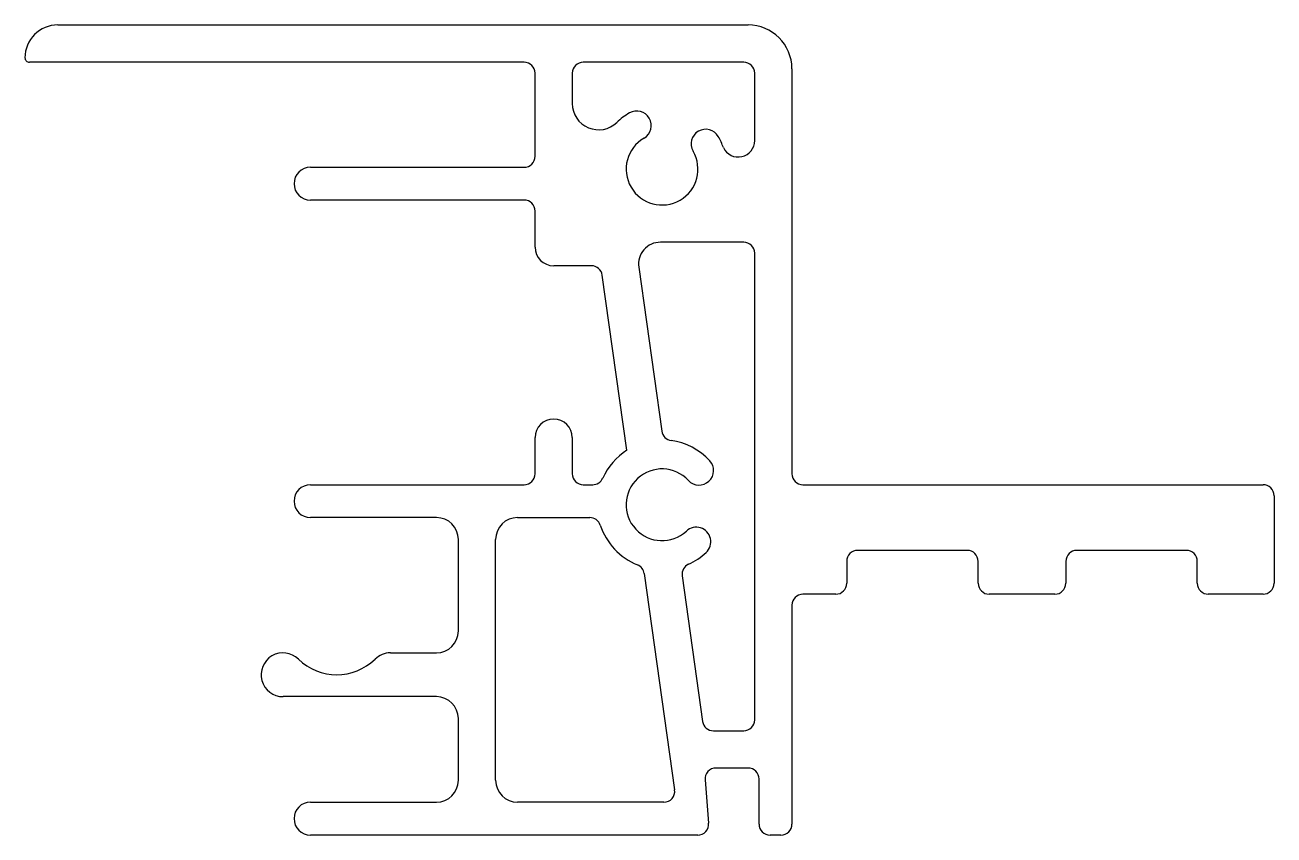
# Model space of a CAD drawing. Extents: x 630 to 687, y 541.6 to 578.6.
import ezdxf

# ---------------------------------------------------------------- set-up
doc = ezdxf.new("R2010")
doc.units = 0
doc.layers.get('0').update_dxf_attribs({"linetype": 'CONTINUOUS'})

msp = doc.modelspace()

# ---------------------------------------------------------------- linework, layer by layer
for p, q in [((631.502, 578.566), (663.002, 578.566)), ((652.78, 576.866), (630.202, 576.866)), ((662.802, 576.866), (655.48, 576.866)), ((653.28, 572.566), (653.28, 576.366)), ((654.98, 576.366), (654.98, 574.977)), ((663.302, 573.285), (663.302, 576.366)), ((665.002, 576.566), (665.002, 558.066)), ((643.03, 572.066), (652.78, 572.066)), ((652.78, 570.566), (643.03, 570.566)), ((653.28, 568.416), (653.28, 570.066)), ((662.802, 568.643), (659.003, 568.643)), ((663.302, 546.826), (663.302, 568.143)), ((655.852, 567.566), (654.13, 567.566)), ((658.012, 567.504), (659.065, 560.013)), ((657.47, 559.145), (656.347, 567.135)), ((653.28, 558.066), (653.28, 559.716)), ((654.98, 559.716), (654.98, 558.066)), ((643.03, 557.566), (652.78, 557.566)), ((655.48, 557.566), (655.911, 557.566)), ((665.502, 557.566), (686.502, 557.566)), ((687.002, 557.066), (687.002, 553.066)), ((648.78, 556.066), (643.03, 556.066)), ((652.48, 556.066), (655.783, 556.066)), ((649.78, 550.886), (649.78, 555.066)), ((651.48, 544.066), (651.48, 555.066)), ((667.502, 554.066), (667.502, 553.066)), ((673.002, 554.566), (668.002, 554.566)), ((673.502, 553.066), (673.502, 554.066)), ((677.502, 554.066), (677.502, 553.066)), ((683.002, 554.566), (678.002, 554.566)), ((683.502, 553.066), (683.502, 554.066)), ((658.262, 553.51), (659.65, 543.635)), ((659.993, 553.412), (660.928, 546.756)), ((667.002, 552.566), (665.502, 552.566)), ((677.002, 552.566), (674.002, 552.566)), ((686.502, 552.566), (684.002, 552.566)), ((665.002, 552.066), (665.002, 542.066)), ((646.679, 549.886), (648.78, 549.886)), ((648.78, 547.886), (641.78, 547.886)), ((649.78, 544.066), (649.78, 546.886)), ((661.423, 546.326), (662.802, 546.326)), ((663.002, 544.626), (661.537, 544.626)), ((661.039, 544.085), (661.201, 542.107)), ((663.502, 542.066), (663.502, 544.126)), ((643.03, 543.066), (648.78, 543.066)), ((659.155, 543.066), (652.48, 543.066)), ((642.28, 542.316), (642.28, 542.316)), ((660.702, 541.566), (643.03, 541.566)), ((664.502, 541.566), (664.002, 541.566))]:
    msp.add_line(p, q)
for centre, radius, start, end in [((631.502, 577.066), 1.5, 90, 179.9999), ((663.002, 576.566), 2, 0, 90), ((630.202, 577.066), 0.2, 179.9999, 270), ((652.78, 576.366), 0.5, 0, 90), ((655.48, 576.366), 0.5, 90, 180), ((662.802, 576.366), 0.5, 0, 90), ((656.18, 574.977), 1.2, 180, 314.0241), ((657.919, 573.971), 0.664, 300.1528, 120.1518), ((659.075, 571.981), 2.966, 120.1521, 134.0241), ((661.066, 573.137), 0.664, 30.1532, 210.152), ((659.075, 571.981), 2.966, 19.3111, 30.1521), ((659.075, 571.981), 1.638, 120.1521, 30.1521), ((662.552, 573.285), 0.75, 205.5434, 0.0001), ((652.78, 572.566), 0.5, 270, 0), ((643.03, 571.316), 0.75, 90, 270), ((652.78, 570.066), 0.5, 0.0002, 90), ((654.13, 568.416), 0.85, 180, 270), ((659.003, 567.643), 1, 90, 188.0002), ((662.802, 568.143), 0.5, 0, 90), ((655.852, 567.066), 0.5, 8, 90), ((654.13, 559.716), 0.85, 0, 180), ((659.56, 560.082), 0.5, 188.0002, 261.9587), ((659.075, 556.65), 2.966, 42.7859, 81.9587), ((659.075, 556.65), 2.966, 122.7552, 155.8973), ((660.765, 558.214), 0.664, 222.7862, 42.7862), ((652.78, 558.066), 0.5, 270, 359.9998), ((655.48, 558.066), 0.5, 180.0002, 270), ((659.075, 556.65), 1.638, 42.7866, 312.786), ((665.502, 558.066), 0.5, 180, 270), ((643.03, 556.816), 0.75, 90, 270), ((655.911, 558.066), 0.5, 270, 335.8973), ((686.502, 557.066), 0.5, 0, 90), ((648.78, 555.066), 1, 360, 90), ((652.48, 555.066), 1, 90, 180), ((655.783, 555.566), 0.5, 18.2306, 90), ((659.075, 556.65), 2.966, 198.2306, 247.8289), ((660.639, 554.961), 0.664, 312.7862, 132.7862), ((659.004, 556.74), 3.081, 294.4833, 312.6246), ((668.002, 554.066), 0.5, 90, 180), ((673.002, 554.066), 0.5, 0, 90), ((678.002, 554.066), 0.5, 90, 180), ((683.002, 554.066), 0.5, 0, 90), ((657.767, 553.44), 0.5, 8.0001, 67.8289), ((660.488, 553.481), 0.5, 114.4833, 188), ((667.002, 553.066), 0.5, 270, 0), ((674.002, 553.066), 0.5, 180, 270), ((677.002, 553.066), 0.5, 270, 0), ((684.002, 553.066), 0.5, 180, 270), ((686.502, 553.066), 0.5, 270, 0), ((665.502, 552.066), 0.5, 90, 180), ((648.78, 550.886), 1, 270, 360), ((641.78, 548.886), 1, 45.5847, 270), ((644.229, 551.386), 2.5, 225.5847, 314.4153), ((646.679, 548.886), 1, 90, 134.4153), ((648.78, 546.886), 1, 360, 89.9989), ((661.423, 546.826), 0.5, 188, 270), ((662.802, 546.826), 0.5, 270, 0), ((661.537, 544.126), 0.5, 90, 184.6778), ((663.002, 544.126), 0.5, 0, 90), ((648.78, 544.066), 1, 270, 360), ((652.48, 544.066), 1, 180, 270), ((659.155, 543.566), 0.5, 270, 8.0001), ((643.03, 542.316), 0.75, 90, 180), ((643.03, 542.316), 0.75, 180, 270), ((660.702, 542.066), 0.5, 270, 4.6778), ((664.002, 542.066), 0.5, 180, 270), ((664.502, 542.066), 0.5, 270, 0)]:
    msp.add_arc(centre, radius, start, end)

doc.saveas('drawing.dxf')
